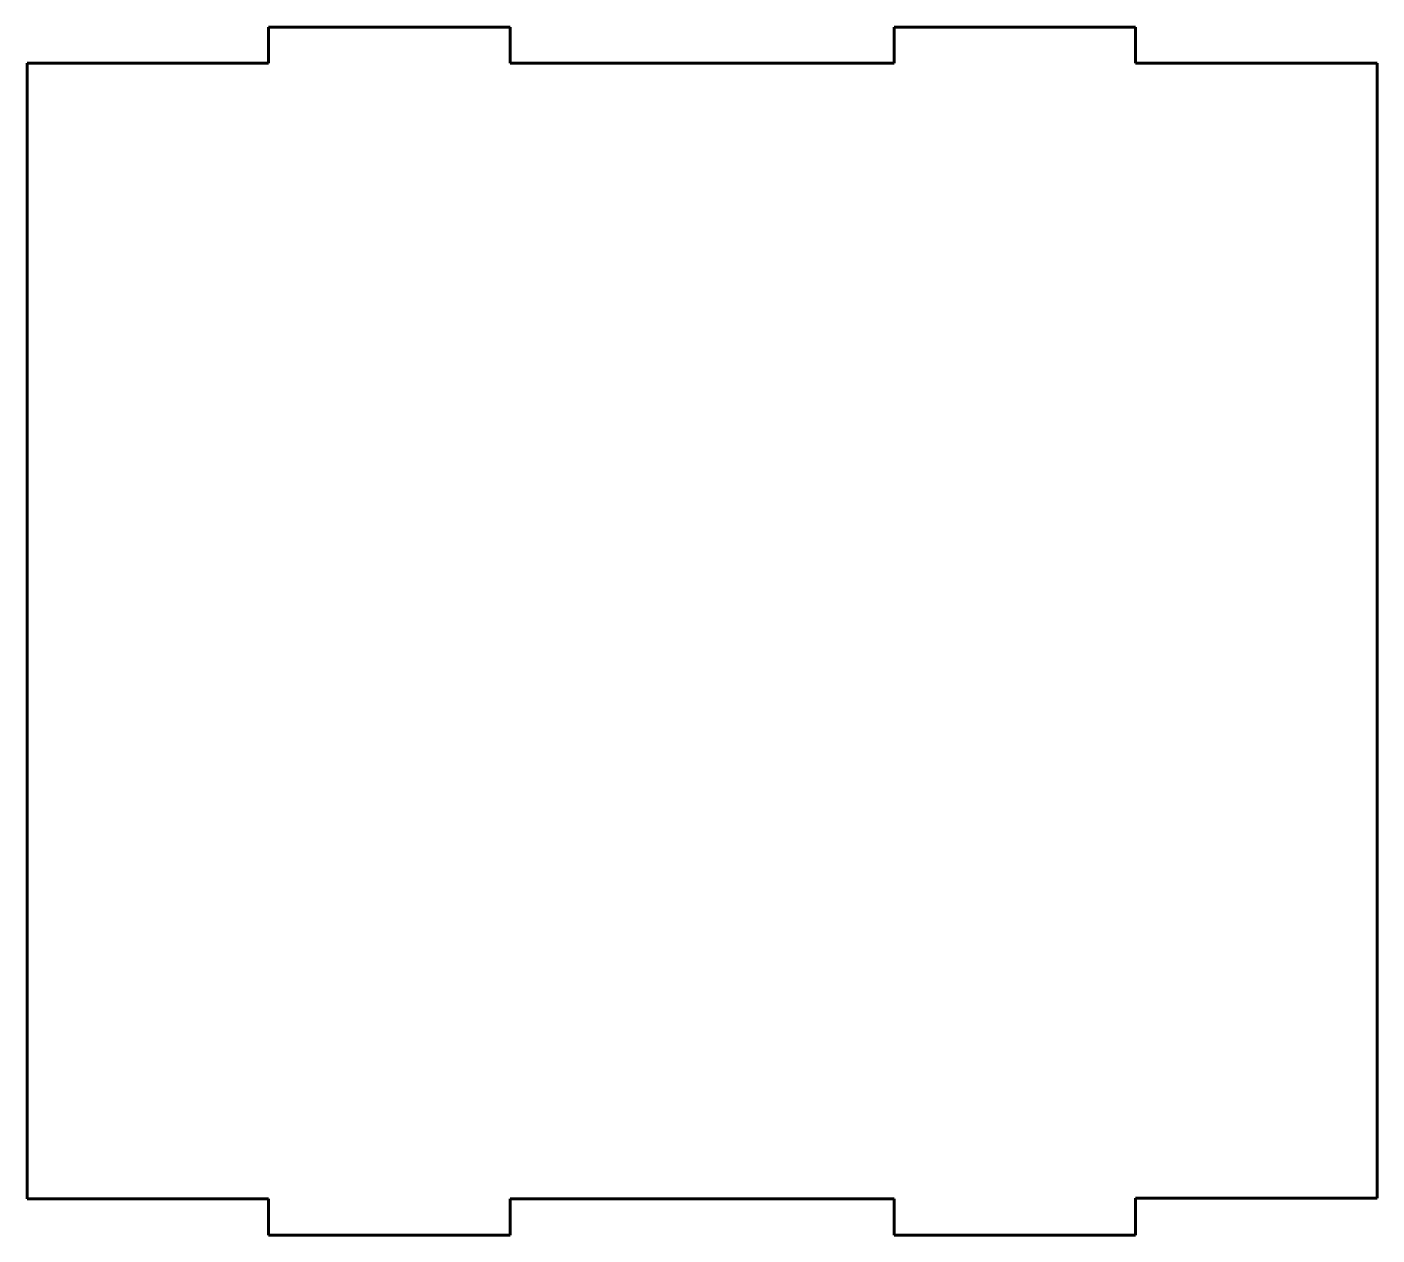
# Model space of a CAD drawing. Header units: millimetres. Extents: x 52 to 164, y 114 to 214.
import ezdxf

# ---------------------------------------------------------------- set-up
doc = ezdxf.new("R2010")
doc.units = ezdxf.units.MM
doc.linetypes.add('K5LT_BASIC', pattern=[0])
doc.layers.add('Системный слой (1)', color=251, linetype='Continuous', true_color=0x6c6c6c)

msp = doc.modelspace()

# ---------------------------------------------------------------- linework, layer by layer
at = {"layer": 'Системный слой (1)', "color": 150, "linetype": 'K5LT_BASIC', "lineweight": 60, "true_color": 0x0080ff}
for p, q in [((92.42, 214.37), (72.42, 214.37)), ((72.42, 211.37), (72.42, 214.37)), ((92.42, 214.37), (92.42, 211.37)), ((144.22, 214.37), (124.22, 214.37)), ((124.22, 211.37), (124.22, 214.37)), ((144.22, 214.37), (144.22, 211.37)), ((52.42, 211.37), (52.42, 117.37)), ((52.42, 211.37), (72.42, 211.37)), ((92.42, 211.37), (124.22, 211.37)), ((144.22, 211.37), (164.22, 211.37)), ((164.22, 117.41), (164.22, 211.37)), ((144.22, 117.41), (144.22, 114.37)), ((164.22, 117.41), (144.22, 117.41)), ((72.42, 117.37), (52.42, 117.37)), ((72.42, 114.37), (72.42, 117.37)), ((92.42, 117.37), (92.42, 114.37)), ((124.22, 117.37), (92.42, 117.37)), ((124.22, 114.37), (124.22, 117.37)), ((72.42, 114.37), (92.42, 114.37)), ((124.22, 114.37), (144.22, 114.37))]:
    msp.add_line(p, q, dxfattribs=at)

doc.saveas('drawing.dxf')
